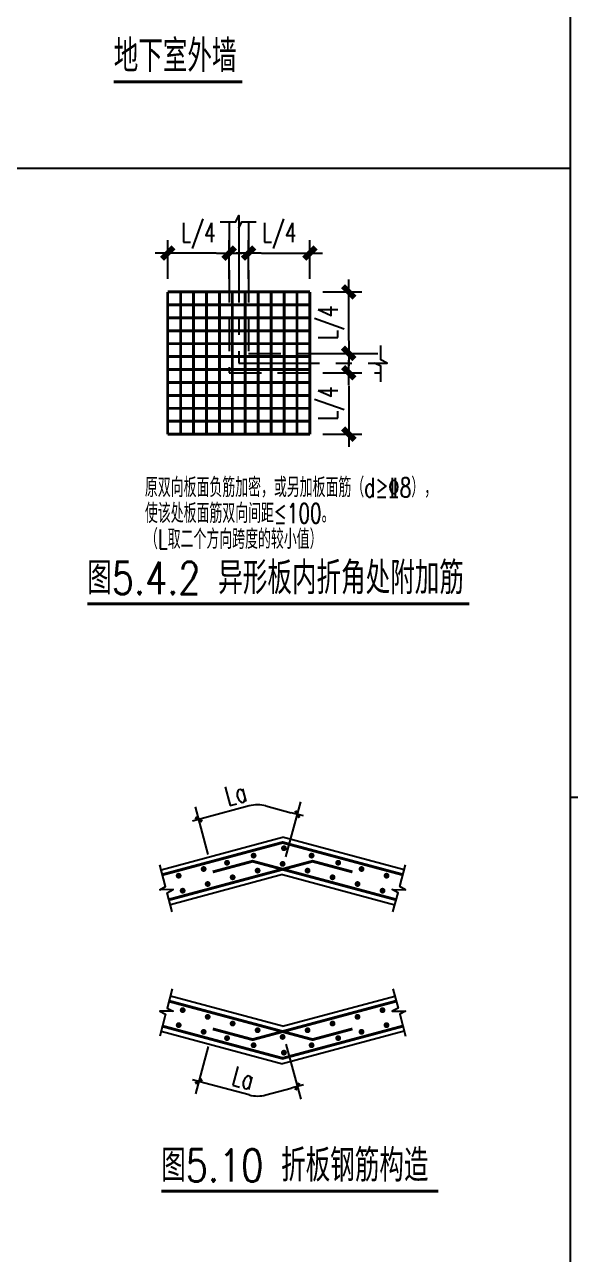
# Model space of a CAD drawing. Extents: x 497777 to 784122, y -229332 to 980813.
# Drawn here: x 531309 to 539752, y 640267 to 659281 of the extents above; entities that cross this region are included whole.
import ezdxf

# ---------------------------------------------------------------- set-up
doc = ezdxf.new("R2010")
doc.units = 0
doc.header["$LTSCALE"] = 1000
doc.header["$MEASUREMENT"] = 0
doc.linetypes.add('CENTER', pattern=[2, 1.25, -0.25, 0.25, -0.25])
doc.linetypes.add('DASHED', pattern=[0.75, 0.5, -0.25])
for name, color, linetype in [('S-BEA1', 40, 'DASHED'), ('S-DIM', 81, 'Continuous'), ('S-DONUT', 11, 'Continuous'), ('S-DOTE', 5, 'CENTER'), ('S-GJ', 6, 'Continuous'), ('S-SGJ', 21, 'Continuous'), ('S-SHAPE', 51, 'Continuous'), ('S-SHAPE1', 165, 'Continuous'), ('S-TEXT', 211, 'Continuous'), ('S-TK', 165, 'Continuous')]:
    doc.layers.add(name, color=color, linetype=linetype)
doc.styles.add('SS1', font='tj-romans1.shx', dxfattribs={"width": 0.7, "bigfont": 'tj-hztxt1.shx'})
doc.dimstyles.new('S-100A', dxfattribs={"dimscale": 100, "dimtxt": 3, "dimasz": 2, "dimexe": 2, "dimexo": 2, "dimgap": 0.8, "dimtad": 1, "dimdec": 0, "dimzin": 0, "dimdsep": 46, "dimtxsty": 'SS1', "dimblk1": 'TT', "dimblk2": 'TT', "dimsah": 1, "dimcen": 1, "dimclrd": 256, "dimclre": 256, "dimclrt": 256, "dimadec": 0, "dimazin": 0, "dimtfac": 1, "dimtdec": 0, "dimtix": 1, "dimtmove": 2, "dimatfit": 0, "dimldrblk": 'TT', "dimfxl": 2, "dimtolj": 1, "dimtzin": 0, "dimarcsym": 0})

# ---------------------------------------------------------------- blocks, each defined once
blk = doc.blocks.new('TT')
blk.add_line((-0.969, 0), (0.969, 0))
at = {"const_width": 0.45}
blk.add_lwpolyline([(-0.442, -0.442), (0.442, 0.442)], dxfattribs=at)
blk = doc.blocks.new('*D22')
at = {"layer": 'Defpoints', "color": 0, "transparency": 16777216}
for p in [(535723, 655748), (534773, 655148), (535723, 655148)]:
    blk.add_point(p, dxfattribs=at)
at = {"layer": 'S-DIM', "lineweight": -2, "transparency": 16777216}
for p, q in [((534773, 655348), (534773, 655948)), ((535723, 655348), (535723, 655948)), ((534973, 655748), (535523, 655748))]:
    blk.add_line(p, q, dxfattribs=at)
at = {"layer": 'S-DIM', "lineweight": -2, "transparency": 16777216, "xscale": 200, "yscale": 200, "zscale": 200, "rotation": 180}
blk.add_blockref('TT', (534773, 655748), dxfattribs=at)
at = {"layer": 'S-DIM', "lineweight": -2, "transparency": 16777216, "xscale": 200, "yscale": 200, "zscale": 200}
blk.add_blockref('TT', (535723, 655748), dxfattribs=at)
at = {"layer": 'S-DIM', "transparency": 16777216, "insert": (535248, 656018), "char_height": 300, "attachment_point": 5, "style": 'SS1'}
blk.add_mtext('\\A1;L/4', dxfattribs=at)
blk = doc.blocks.new('*D23')
at = {"layer": 'Defpoints', "color": 0, "transparency": 16777216}
for p in [(533523, 655748), (533523, 655148), (534473, 655148)]:
    blk.add_point(p, dxfattribs=at)
at = {"layer": 'S-DIM', "lineweight": -2, "transparency": 16777216}
for p, q in [((533523, 655348), (533523, 655948)), ((534473, 655348), (534473, 655948)), ((534273, 655748), (533723, 655748))]:
    blk.add_line(p, q, dxfattribs=at)
at = {"layer": 'S-DIM', "lineweight": -2, "transparency": 16777216, "xscale": 200, "yscale": 200, "zscale": 200, "rotation": 180}
blk.add_blockref('TT', (533523, 655748), dxfattribs=at)
at = {"layer": 'S-DIM', "lineweight": -2, "transparency": 16777216, "xscale": 200, "yscale": 200, "zscale": 200}
blk.add_blockref('TT', (534473, 655748), dxfattribs=at)
at = {"layer": 'S-DIM', "transparency": 16777216, "insert": (533998, 656018), "char_height": 300, "attachment_point": 5, "style": 'SS1'}
blk.add_mtext('\\A1;L/4', dxfattribs=at)
blk = doc.blocks.new('*D24')
at = {"layer": 'Defpoints', "color": 0, "transparency": 16777216}
for p in [(535723, 655148), (536323, 655148), (535723, 654198)]:
    blk.add_point(p, dxfattribs=at)
at = {"layer": 'S-DIM', "lineweight": -2, "transparency": 16777216}
for p, q in [((535923, 655148), (536523, 655148)), ((536323, 654398), (536323, 654948)), ((535923, 654198), (536523, 654198))]:
    blk.add_line(p, q, dxfattribs=at)
at = {"layer": 'S-DIM', "lineweight": -2, "transparency": 16777216, "xscale": 200, "yscale": 200, "zscale": 200}
for p, rotation in [((536323, 655148), 90), ((536323, 654198), 270)]:
    blk.add_blockref('TT', p, dxfattribs=dict(at, rotation=rotation))
at = {"layer": 'S-DIM', "transparency": 16777216, "insert": (536052, 654673), "char_height": 300, "attachment_point": 5, "rotation": 90, "style": 'SS1'}
blk.add_mtext('\\A1;L/4', dxfattribs=at)
blk = doc.blocks.new('*D25')
at = {"layer": 'Defpoints', "color": 0, "transparency": 16777216}
for p in [(535723, 653898), (535723, 652948), (536323, 652948)]:
    blk.add_point(p, dxfattribs=at)
at = {"layer": 'S-DIM', "lineweight": -2, "transparency": 16777216}
for p, q in [((535923, 653898), (536523, 653898)), ((536323, 653698), (536323, 653148)), ((535923, 652948), (536523, 652948))]:
    blk.add_line(p, q, dxfattribs=at)
at = {"layer": 'S-DIM', "lineweight": -2, "transparency": 16777216, "xscale": 200, "yscale": 200, "zscale": 200}
for p, rotation in [((536323, 653898), 90), ((536323, 652948), 270)]:
    blk.add_blockref('TT', p, dxfattribs=dict(at, rotation=rotation))
at = {"layer": 'S-DIM', "transparency": 16777216, "insert": (536052, 653423), "char_height": 300, "attachment_point": 5, "rotation": 90, "style": 'SS1'}
blk.add_mtext('\\A1;L/4', dxfattribs=at)

msp = doc.modelspace()

# ---------------------------------------------------------------- linework, layer by layer
at = {"layer": 'S-BEA1'}
for p, q in [((534472.6, 656233.3), (534472.6, 653897.6)), ((534772.6, 656233.3), (534772.6, 654197.6)), ((534772.6, 654197.6), (536817.2, 654197.6)), ((534472.6, 653897.6), (536817.2, 653897.6))]:
    msp.add_line(p, q, dxfattribs=at)
at = {"layer": 'S-DIM'}
for p, q in [((535351.7, 646414.3), (535579.5, 647264.3)), ((534147, 646450.6), (533950.3, 647184.7)), ((534784.2, 647201), (534098.7, 647017.4)), ((535043, 647201), (535434.1, 647096.2)), ((534147, 643482.4), (533950.3, 642748.3)), ((535351.7, 643518.6), (535579.5, 642668.6)), ((534784.2, 642731.9), (534098.7, 642915.6)), ((535043, 642731.9), (535434.1, 642836.7))]:
    msp.add_line(p, q, dxfattribs=at)
for centre, start, end in [((534913.6, 646718.1), 75, 105), ((534913.6, 643214.9), 255, 285)]:
    msp.add_arc(centre, 500, start, end, dxfattribs=at)
at = {"layer": 'S-DONUT', "const_width": 45}
for points in [[(535314.8, 646568.6, 1), (535326.5, 646525.1, 1)], [(534434.5, 646343.8, 1), (534446.1, 646300.3, 1)], [(534845.6, 646454, 1), (534857.3, 646410.5, 1)], [(535294.1, 646282.2, 1), (535305.8, 646325.7, 1)], [(535754.3, 646454, -1), (535742.6, 646410.5, -1)], [(536165.4, 646343.8, -1), (536153.8, 646300.3, -1)], [(533686.5, 646143.4, 1), (533698.2, 646099.9, 1)], [(534072.9, 646246.9, 1), (534084.5, 646203.5, 1)], [(534533, 646075.2, -1), (534521.4, 646118.6, -1)], [(534919.4, 646178.7, -1), (534907.8, 646222.2, -1)], [(535680.5, 646178.7, 1), (535692.1, 646222.2, 1)], [(536066.9, 646075.2, 1), (536078.5, 646118.6, 1)], [(536527, 646246.9, -1), (536515.4, 646203.5, -1)], [(536913.4, 646143.4, -1), (536901.7, 646099.9, -1)], [(533760.3, 645868.1, -1), (533748.6, 645911.6, -1)], [(534146.7, 645971.6, -1), (534135, 646015.1, -1)], [(536453.2, 645971.6, 1), (536464.9, 646015.1, 1)], [(536839.6, 645868.1, 1), (536851.3, 645911.6, 1)], [(533760.3, 644064.8, 1), (533748.6, 644021.4, 1)], [(536839.6, 644064.8, -1), (536851.3, 644021.4, -1)], [(533686.5, 643789.5, -1), (533698.2, 643833, -1)], [(534146.7, 643961.3, 1), (534135, 643917.8, 1)], [(534533, 643857.8, 1), (534521.4, 643814.3, 1)], [(536066.9, 643857.8, -1), (536078.5, 643814.3, -1)], [(536453.2, 643961.3, -1), (536464.9, 643917.8, -1)], [(536913.4, 643789.5, 1), (536901.7, 643833, 1)], [(534072.9, 643686, -1), (534084.5, 643729.5, -1)], [(534434.5, 643589.1, -1), (534446.1, 643632.6, -1)], [(534919.4, 643754.2, 1), (534907.8, 643710.8, 1)], [(535294.1, 643650.7, -1), (535305.8, 643607.2, -1)], [(535680.5, 643754.2, -1), (535692.1, 643710.8, -1)], [(536165.4, 643589.1, 1), (536153.8, 643632.6, 1)], [(536527, 643686, 1), (536515.4, 643729.5, 1)], [(534845.6, 643478.9, -1), (534857.3, 643522.4, -1)], [(535754.3, 643478.9, 1), (535742.6, 643522.4, 1)], [(535314.8, 643364.3, -1), (535326.5, 643407.8, -1)]]:
    msp.add_lwpolyline(points, format="xyb", close=True, dxfattribs=at)
at = {"layer": 'S-DOTE'}
for p, q in [((534622.6, 656233.3), (534622.6, 654047.6)), ((534622.6, 654047.6), (536817.2, 654047.6))]:
    msp.add_line(p, q, dxfattribs=at)
at = {"layer": 'S-GJ', "const_width": 45}
for points in [[(533522.6, 655147.6), (533522.6, 652947.6)], [(533522.6, 655147.6), (535722.6, 655147.6)], [(533722.6, 652947.6), (533722.6, 655147.6)], [(533922.6, 652947.6), (533922.6, 655147.6)], [(534122.6, 652947.6), (534122.6, 655147.6)], [(534322.6, 652947.6), (534322.6, 655147.6)], [(534522.6, 652947.6), (534522.6, 655147.6)], [(534722.6, 652947.6), (534722.6, 655147.6)], [(534922.6, 652947.6), (534922.6, 655147.6)], [(535122.6, 652947.6), (535122.6, 655147.6)], [(535322.6, 652947.6), (535322.6, 655147.6)], [(535522.6, 652947.6), (535522.6, 655147.6)], [(535722.6, 655147.6), (535722.6, 652947.6)], [(533522.6, 654947.6), (535722.6, 654947.6)], [(533522.6, 654747.6), (535722.6, 654747.6)], [(533522.6, 654547.6), (535722.6, 654547.6)], [(533522.6, 654347.6), (535722.6, 654347.6)], [(533522.6, 654147.6), (535722.6, 654147.6)], [(533522.6, 653947.6), (535722.6, 653947.6)], [(533522.6, 653747.6), (535722.6, 653747.6)], [(533522.6, 653547.6), (535722.6, 653547.6)], [(533522.6, 653347.6), (535722.6, 653347.6)], [(533522.6, 653147.6), (535722.6, 653147.6)], [(533522.6, 652947.6), (535722.6, 652947.6)], [(533439.8, 646136.8), (535299.9, 646635.3), (537160.1, 646136.8)], [(536380.4, 646180.1), (535763.6, 646345.4), (533543.4, 645750.5)], [(534219.5, 646180.1), (534836.3, 646345.4), (537056.5, 645750.5)], [(536380.4, 643752.8), (535763.6, 643587.6), (533543.4, 644182.5)], [(534219.5, 643752.8), (534836.3, 643587.6), (537056.5, 644182.5)], [(533439.8, 643796.1), (535299.9, 643297.7), (537160.1, 643796.1)]]:
    msp.add_lwpolyline(points, dxfattribs=at)
at = {"layer": 'S-SHAPE'}
for p, q in [((533419.1, 646214.1), (535299.9, 646718.1)), ((537180.8, 646214.1), (535299.9, 646718.1)), ((535299.9, 646138.3), (533564.1, 645673.2)), ((535299.9, 646138.3), (537035.8, 645673.2)), ((535299.9, 643794.6), (533564.1, 644259.7)), ((535299.9, 643794.6), (537035.8, 644259.7)), ((533419.1, 643718.8), (535299.9, 643214.9)), ((537180.8, 643718.8), (535299.9, 643214.9))]:
    msp.add_line(p, q, dxfattribs=at)
at = {"layer": 'S-SHAPE1'}
for points in [[(534334.6, 656233.3), (534574.1, 656233.3), (534622.6, 656331), (534622.6, 656135.7), (534671.1, 656233.3), (534891.8, 656233.3)], [(536817.2, 653759.6), (536817.2, 653999.1), (536719.6, 654047.6), (536914.9, 654047.6), (536817.2, 654096.1), (536817.2, 654316.9)], [(533594.2, 645560.6), (533514.9, 645856.7), (533605, 645906.7), (533398.9, 645903.3), (533489, 645953.3), (533398.7, 646290.4)], [(537005.7, 645560.6), (537085, 645856.7), (536994.9, 645906.7), (537201, 645903.3), (537110.9, 645953.3), (537201.2, 646290.4)], [(533594.2, 644372.3), (533514.9, 644076.2), (533605, 644026.2), (533398.9, 644029.7), (533489, 643979.6), (533398.7, 643642.5)], [(537005.7, 644372.3), (537085, 644076.2), (536994.9, 644026.2), (537201, 644029.7), (537110.9, 643979.6), (537201.2, 643642.5)]]:
    msp.add_lwpolyline(points, dxfattribs=at)
at = {"layer": 'S-TEXT', "const_width": 45}
for points in [[(532687.9, 658395.8), (534677.8, 658395.8)], [(532278.3, 650324.6), (538186.8, 650324.6)], [(533422.2, 641242.5), (537707.7, 641242.5)]]:
    msp.add_lwpolyline(points, dxfattribs=at)
at = {"layer": 'S-TK'}
for p, q in [((539751.7, 622495.1), (539751.7, 679895.1)), ((539751.7, 657056.2), (500201.7, 657056.2)), ((539751.7, 647335.8), (572801.7, 647335.8))]:
    msp.add_line(p, q, dxfattribs=at)

# ---------------------------------------------------------------- block references
at = {"layer": 'S-DIM'}
for p, xscale, yscale, zscale, rotation in [((534002.1, 646991.5), -99.99999999999999, 100, 100, 15.00000000033456), ((535527.7, 647071.2), -100, 100, 100, 344.9999999987226), ((534002.1, 642941.5), 100, 100, 100, 164.9999999996655), ((535527.7, 642861.8), 99.99999999999999, 99.99999999999999, 99.99999999999999, 195.0000000012773)]:
    msp.add_blockref('TT', p, dxfattribs=dict(at, xscale=xscale, yscale=yscale, zscale=zscale, rotation=rotation))

# ---------------------------------------------------------------- texts
at = {"layer": 'S-DIM', "char_height": 300, "attachment_point": 5, "style": 'SS1'}
for insert, rotation in [((534572.7, 647382.5), 15), ((534691.7, 642994.8), 345)]:
    msp.add_mtext('\\A1;La', dxfattribs=dict(at, insert=insert, rotation=rotation))
at = {"layer": 'S-SGJ', "style": 'SS1', "width": 0.7}
for s, p in [('原双向板面负筋加密，或另加板面筋（d\x9e\x998），', (533170.6, 651974.6)), ('使该处板面筋双向间距\x9d100。', (533170.6, 651574.6)), ('（L取二个方向跨度的较小值）', (533170.6, 651174.6))]:
    msp.add_text(s, height=300, dxfattribs=at).set_placement(p)
at = {"layer": 'S-TEXT', "style": 'SS1', "width": 0.8}
for s, p in [('地下室外墙', (532687.9, 658545.8)), ('图5.4.2 异形板内折角处附加筋', (532278.3, 650474.6)), ('图5.10 折板钢筋构造', (533422.2, 641392.5))]:
    msp.add_text(s, height=500, dxfattribs=at).set_placement(p)

# ---------------------------------------------------------------- dimensions: what is measured, and where the dimension line sits
at = {"layer": 'S-DIM'}
dim = msp.add_linear_dim(base=(533522.6, 655747.6), p1=(534472.6, 655147.6), p2=(533522.6, 655147.6), text='L/4', dimstyle='S-100A', dxfattribs=at)
dim.commit()
dim.dimension.update_dxf_attribs({"geometry": '*D23', "text_midpoint": (533997.6, 656018)})
for base, p1, p2, angle, picture, middle in [((535722.6, 655747.6), (534772.6, 655147.6), (535722.6, 655147.6), 180, '*D22', (535247.6, 656018)), ((536322.6, 655147.6), (535722.6, 654197.6), (535722.6, 655147.6), 270, '*D24', (536052.2, 654672.6)), ((536322.6, 652947.6), (535722.6, 653897.6), (535722.6, 652947.6), 90, '*D25', (536052.2, 653422.6))]:
    dim = msp.add_linear_dim(base=base, p1=p1, p2=p2, angle=angle, text='L/4', dimstyle='S-100A', dxfattribs=at)
    dim.commit()
    dim.dimension.update_dxf_attribs({"geometry": picture, "text_midpoint": middle})

doc.saveas('drawing.dxf')
